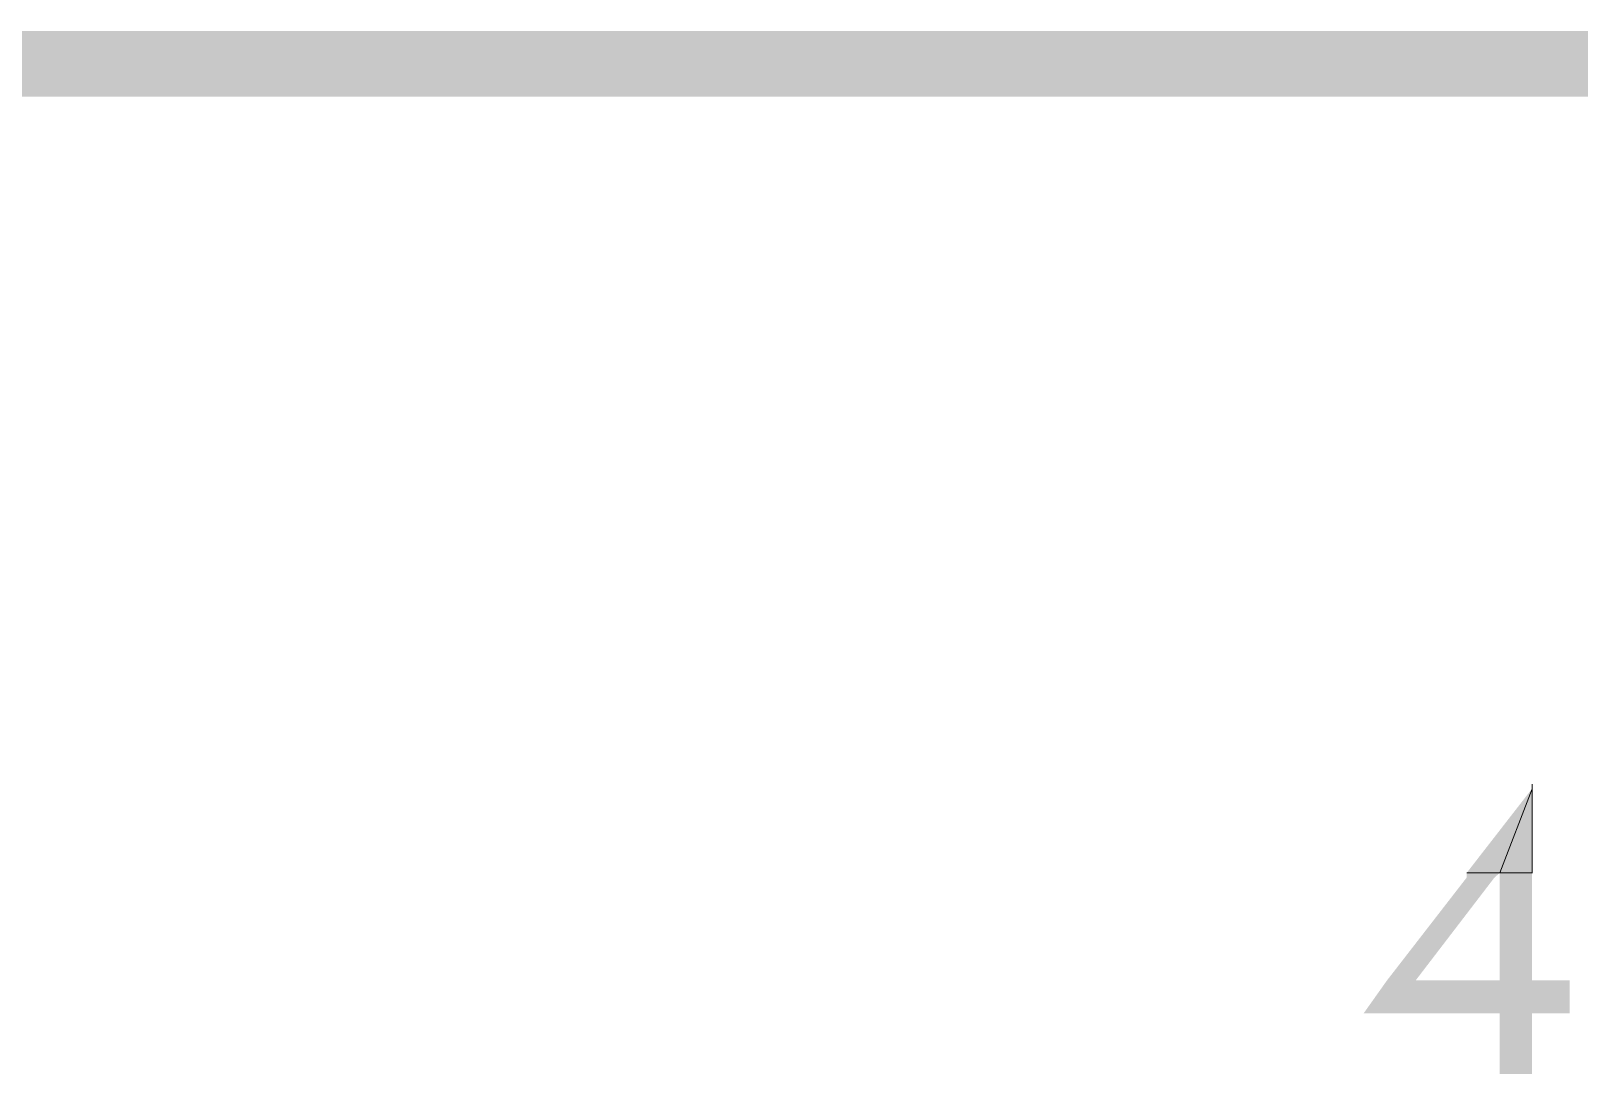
# Model space of a CAD drawing. Header units: inches. Extents: x 0.9 to 46, y 0.8 to 32.4.
# Drawn here: x 43.384 to 43.936, y 25.25 to 25.621 of the extents above; entities that cross this region are included whole.
import ezdxf

# ---------------------------------------------------------------- set-up
doc = ezdxf.new("R2010")
doc.units = ezdxf.units.IN
doc.header["$MEASUREMENT"] = 0
doc.layers.add('PDF_Geometry', color=7, linetype='Continuous')
doc.layers.add('PDF_Solid Fills', color=7, linetype='Continuous')

msp = doc.modelspace()

# ---------------------------------------------------------------- linework, layer by layer
at = {"layer": 'PDF_Geometry', "lineweight": 20}
for points in [[(43.91916, 25.35119), (43.90767, 25.3212), (43.90767, 25.3212)], [(43.91916, 25.35119), (43.91916, 25.35286)], [(43.91916, 25.35119), (43.91916, 25.35286)], [(43.91916, 25.3212), (43.91916, 25.35119)], [(43.89587, 25.3212), (43.90753, 25.3212)], [(43.89587, 25.3212), (43.90753, 25.3212)], [(43.90767, 25.3212), (43.91934, 25.3212)], [(43.90767, 25.3212), (43.91934, 25.3212)]]:
    msp.add_lwpolyline(points, close=True, dxfattribs=at)
at = {"layer": 'PDF_Solid Fills', "lineweight": 9, "transparency": 33554559}
for points in [[(42.05427, 25.62121), (42.05427, 25.59785), (46.01568, 25.62121)], [(42.05427, 25.59785), (46.01568, 25.62121), (46.01568, 25.59785)]]:
    msp.add_solid(points, dxfattribs=at)
at = {"layer": 'PDF_Solid Fills', "lineweight": 20, "transparency": 33554559}
for points in [[(43.91916, 25.35119), (43.89587, 25.3212), (43.90767, 25.3212)], [(43.91916, 25.35119), (43.90767, 25.3212), (43.91916, 25.3212)], [(43.89587, 25.3212), (43.89587, 25.31954), (43.90576, 25.31954)], [(43.89587, 25.3212), (43.90767, 25.3212), (43.90576, 25.31954)], [(43.90767, 25.3212), (43.90767, 25.31954), (43.91916, 25.31954)], [(43.90767, 25.3212), (43.91916, 25.3212), (43.91916, 25.31954)], [(43.89587, 25.31954), (43.86747, 25.28288), (43.87768, 25.28288)], [(43.89587, 25.31954), (43.90576, 25.31954), (43.87768, 25.28288)], [(43.90767, 25.31954), (43.90767, 25.28288), (43.91916, 25.28288)], [(43.90767, 25.31954), (43.91916, 25.31954), (43.91916, 25.28288)], [(43.86747, 25.28288), (43.85918, 25.2712), (43.93256, 25.2712)], [(43.86747, 25.28288), (43.93256, 25.28288), (43.93256, 25.2712)], [(43.90767, 25.2712), (43.90767, 25.24954), (43.91916, 25.24954)], [(43.90767, 25.2712), (43.91916, 25.2712), (43.91916, 25.24954)]]:
    msp.add_solid(points, dxfattribs=at)

doc.saveas('drawing.dxf')
